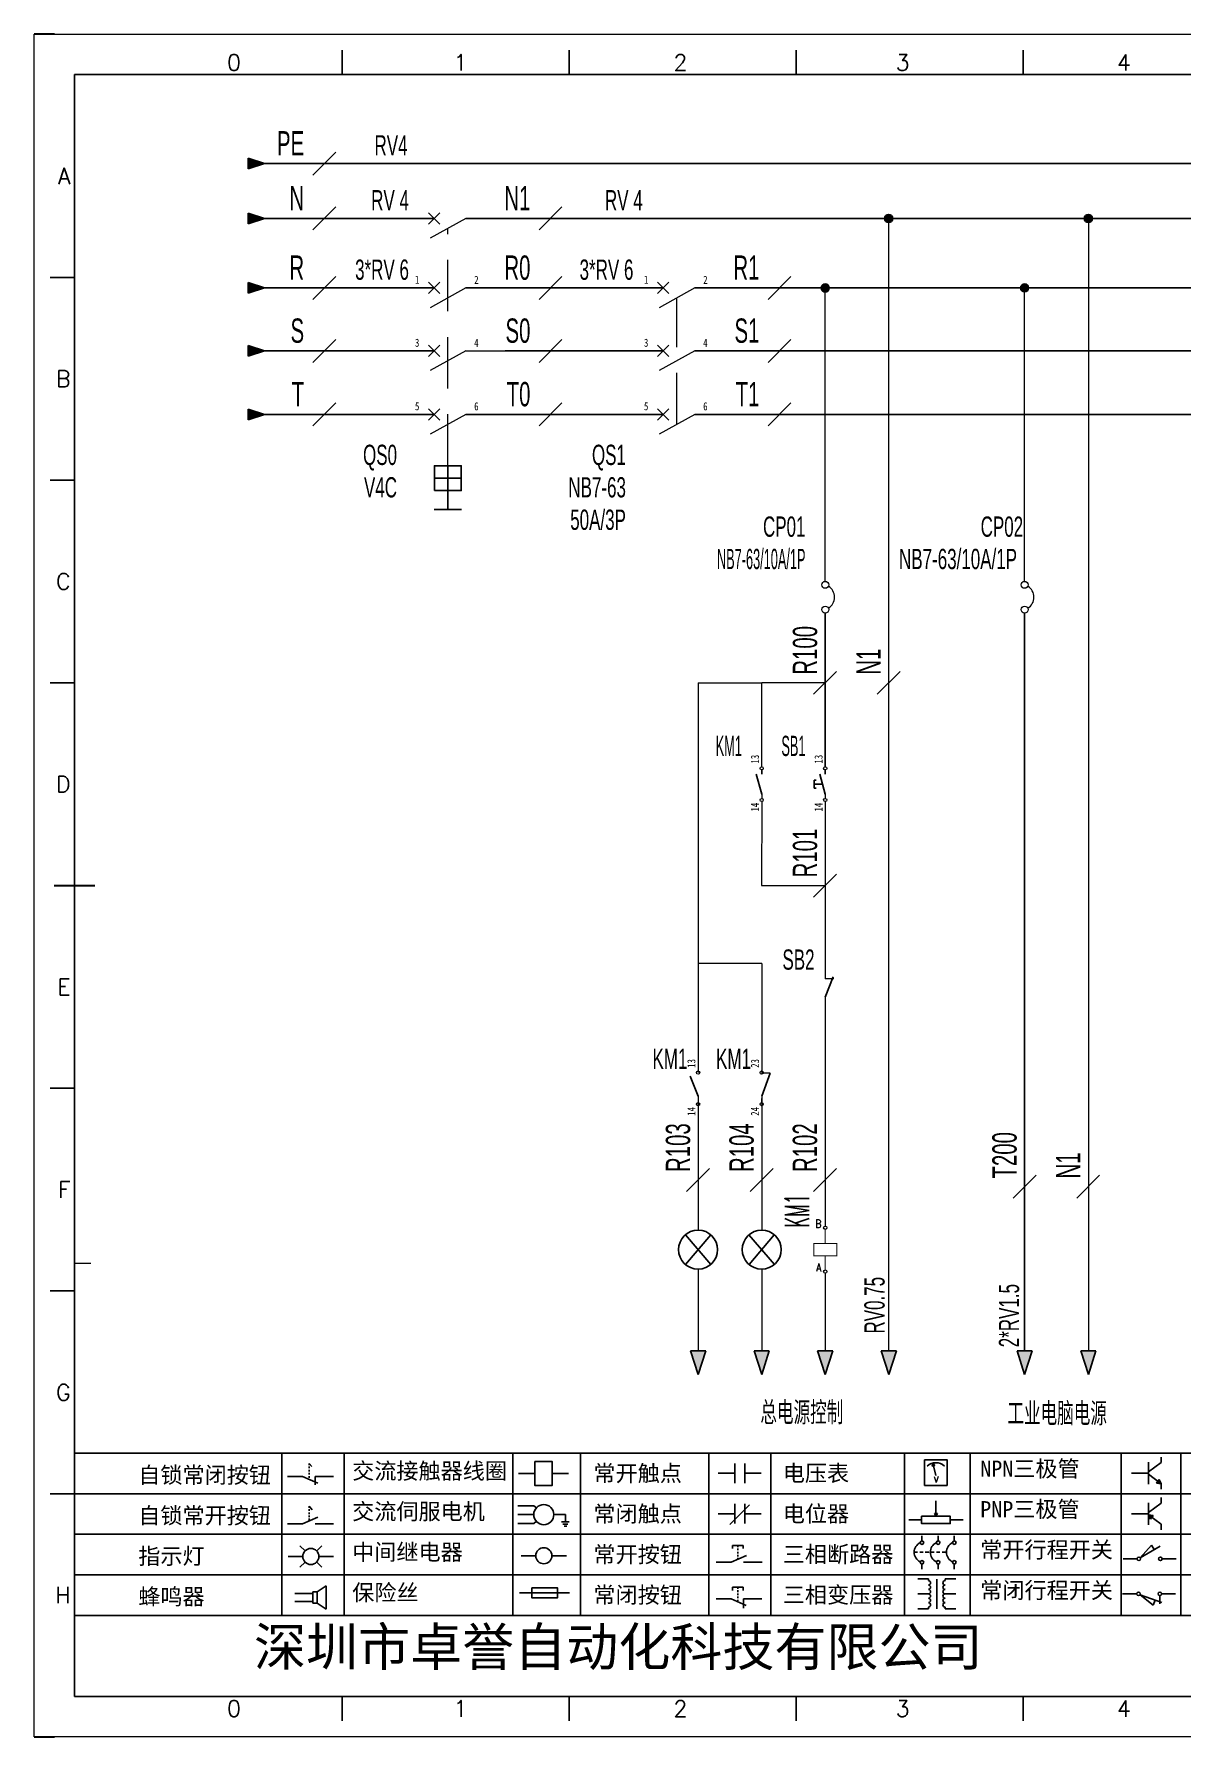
# Model space of a CAD drawing. Extents: x 49673 to 52330, y -5620 to -4375.
# Drawn here: x 49673.1 to 49814.7, y -4860.2 to -4650.2 of the extents above; entities that cross this region are included whole.
import ezdxf
from ezdxf.enums import TextEntityAlignment as Align

# ---------------------------------------------------------------- set-up
doc = ezdxf.new("R2010")
doc.units = 0
doc.header["$MEASUREMENT"] = 0
doc.linetypes.add('DASHED2', pattern=[9.525, 6.35, -3.175])
for name, color, linetype in [('AE_BOR', 1, 'Continuous'), ('ELEMENT', 3, 'Continuous'), ('MISC', 2, 'Continuous'), ('细实线层', 7, 'Continuous')]:
    doc.layers.add(name, color=color, linetype=linetype)
doc.layers.add('Dimension', color=3, linetype='Continuous', lineweight=13)
doc.styles.get("Standard").update_dxf_attribs({"font": 'txt.shx'})
doc.styles.add('Standard_0.8', font='', dxfattribs={"width": 0.8})
doc.styles.add('WD', font='simplex.shx', dxfattribs={"bigfont": 'gbcbig.shx'})
doc.styles.add('样式 8', font='arial.ttf')
doc.styles.add('汉字', font='')
doc.styles.get('Standard_0.8').set_extended_font_data('SimSun')
doc.styles.get('汉字').set_extended_font_data('新宋体')

# ---------------------------------------------------------------- blocks, each defined once
blk = doc.blocks.new('$element$00000335')
at = {"const_width": 0.0233}
for points in [[(0, 0), (0, -0.35)], [(-0.283, -0.35), (0.283, -0.35), (0.283, -0.65), (-0.283, -0.65), (-0.283, -0.35)], [(0, -1), (0, -0.65)]]:
    blk.add_lwpolyline(points, dxfattribs=at)
at = {"flags": 9}
blk.add_attdef('S', (0, 0), '', height=0.00000667, dxfattribs=at)
blk = doc.blocks.new('H_KA_M')
at = {"lineweight": 0}
for centre in [(0.2, 0), (5.6, 0)]:
    blk.add_circle(centre, 0.2, dxfattribs=at)
at = {"layer": 'ELEMENT', "color": 0, "xscale": 5, "yscale": 5, "zscale": 5, "rotation": 270}
blk.add_blockref('$element$00000335', (5.4, 0), dxfattribs=at)
at = {"lineweight": 0, "style": 'WD', "width": 0.8}
for tag, p, height in [('编号', (5.6, 2), 2), ('端子号', (5.6, 0.5), 1)]:
    blk.add_attdef(tag, p, '', height=height, dxfattribs=at)
blk.add_attdef('端子号', text='', height=1, dxfattribs=at).set_placement((0.2, 0.5), align=Align.RIGHT)
blk = doc.blocks.new('*U28')
at = {"linetype": 'ByBlock'}
for p, q in [((-1909.23, -780.45), (-1909.23, -780.67)), ((-1909.23, -780.45), (-1908.92, -780.84)), ((-1909.23, -780.84), (-1909.23, -781.05)), ((-1911.92, -782.07), (-1910.06, -782.07)), ((-1910.06, -782.07), (-1908.18, -782.88)), ((-1909.23, -781.23), (-1909.23, -781.44)), ((-1909.23, -781.61), (-1909.23, -781.83)), ((-1909.23, -782), (-1909.23, -782.21)), ((-1909.23, -782.38), (-1909.23, -782.43)), ((-1908.52, -783.07), (-1908.52, -782.07)), ((-1906.25, -782.07), (-1908.52, -782.07))]:
    blk.add_line(p, q, dxfattribs=at)
blk = doc.blocks.new('*U30')
at = {"linetype": 'ByBlock'}
for p, q in [((-1908.88, -791.17), (-1909.23, -790.71)), ((-1909.23, -790.71), (-1909.23, -790.92)), ((-1909.23, -791.09), (-1909.23, -791.31)), ((-1909.23, -791.48), (-1909.23, -791.69)), ((-1911.92, -792.89), (-1910.06, -792.89)), ((-1910.06, -792.89), (-1908.18, -792.08)), ((-1909.23, -791.86), (-1909.23, -792.08)), ((-1909.23, -792.25), (-1909.23, -792.47)), ((-1906.25, -792.89), (-1908.52, -792.89))]:
    blk.add_line(p, q, dxfattribs=at)
blk = doc.blocks.new('蜂鸣器')
at = {"linetype": 'ByBlock'}
for p, q in [((-1907.17, -795.53), (-1908.25, -796.26)), ((-1907.17, -795.53), (-1907.17, -798.41)), ((-1908.8, -796.48), (-1911.01, -796.48)), ((-1908.8, -797.46), (-1911.01, -797.46)), ((-1908.25, -796.26), (-1908.8, -796.26)), ((-1908.8, -797.68), (-1908.8, -796.26)), ((-1908.25, -797.68), (-1908.8, -797.68)), ((-1908.25, -797.68), (-1908.25, -796.26)), ((-1907.17, -798.41), (-1908.25, -797.68))]:
    blk.add_line(p, q, dxfattribs=at)
blk = doc.blocks.new('指示灯')
at = {"linetype": 'ByBlock'}
for p, q in [((-1854.25, -776.92), (-1856.06, -776.92)), ((-1854.62, -775.59), (-1853.97, -776.23)), ((-1851.9, -775.59), (-1852.54, -776.23)), ((-1852.26, -776.92), (-1850.45, -776.92)), ((-1854.62, -778.25), (-1853.97, -777.61)), ((-1851.9, -778.25), (-1852.54, -777.61))]:
    blk.add_line(p, q, dxfattribs=at)
blk.add_circle((-1853.26, -776.92), 0.992, dxfattribs=at)
blk = doc.blocks.new('交流接触器线圈')
at = {"linetype": 'ByBlock'}
for p, q in [((-1880.82, -781.77), (-1882.87, -781.77)), ((-1878.72, -781.77), (-1876.67, -781.77))]:
    blk.add_line(p, q, dxfattribs=at)
blk.add_lwpolyline([(-1880.82, -780.28), (-1878.72, -780.28), (-1878.72, -783.26), (-1880.82, -783.26)], close=True, dxfattribs=at)
blk = doc.blocks.new('交流伺服电机')
at = {"linetype": 'ByBlock'}
for p, q in [((-1880.97, -785.75), (-1882.94, -785.75)), ((-1880.97, -786.85), (-1882.94, -786.85)), ((-1880.97, -785.75), (-1880.65, -786.03)), ((-1878.49, -786.85), (-1877.07, -786.85)), ((-1877.07, -786.85), (-1877.07, -787.72)), ((-1880.97, -787.94), (-1882.94, -787.94)), ((-1880.97, -787.94), (-1880.65, -787.67)), ((-1877.54, -787.72), (-1876.59, -787.72)), ((-1877.38, -788.01), (-1876.75, -788.01)), ((-1877.23, -788.29), (-1876.9, -788.29))]:
    blk.add_line(p, q, dxfattribs=at)
blk.add_circle((-1879.73, -786.85), 1.24, dxfattribs=at)
blk = doc.blocks.new('中间继电器')
at = {"linetype": 'ByBlock'}
for p, q in [((-1880.72, -791.92), (-1882.54, -791.92)), ((-1878.74, -791.92), (-1876.92, -791.92))]:
    blk.add_line(p, q, dxfattribs=at)
blk.add_circle((-1879.73, -791.92), 0.992, dxfattribs=at)
blk = doc.blocks.new('保险丝')
at = {"linetype": 'ByBlock'}
blk.add_line((-1882.72, -796.49), (-1876.55, -796.49), dxfattribs=at)
blk.add_lwpolyline([(-1881.2, -795.86), (-1878.06, -795.86), (-1878.06, -797.12), (-1881.2, -797.12)], close=True, dxfattribs=at)
blk = doc.blocks.new('常开按钮')
at = {"linetype": 'ByBlock'}
for p, q in [((-1910.06, -787.73), (-1908.18, -786.93)), ((-1909.9, -785.68), (-1908.56, -785.68)), ((-1909.9, -785.68), (-1909.9, -786.07)), ((-1909.23, -785.68), (-1909.23, -785.89)), ((-1909.23, -786.06), (-1909.23, -786.28)), ((-1909.23, -786.45), (-1909.23, -786.67)), ((-1909.23, -786.84), (-1909.23, -787.05)), ((-1909.23, -787.22), (-1909.23, -787.38)), ((-1908.56, -785.68), (-1908.56, -786.07)), ((-1911.92, -787.73), (-1910.06, -787.73)), ((-1906.25, -787.73), (-1908.52, -787.73))]:
    blk.add_line(p, q, dxfattribs=at)
blk = doc.blocks.new('常开触点')
at = {"linetype": 'ByBlock'}
for p, q in [((-1853.82, -782.99), (-1853.82, -780.56)), ((-1852.6, -782.99), (-1852.6, -780.56)), ((-1853.82, -781.77), (-1855.88, -781.77)), ((-1852.6, -781.77), (-1850.55, -781.77))]:
    blk.add_line(p, q, dxfattribs=at)
blk = doc.blocks.new('常闭触点')
at = {"linetype": 'ByBlock'}
for p, q in [((-1853.82, -786.77), (-1855.88, -786.77)), ((-1852.01, -785.66), (-1854.43, -788.1)), ((-1853.82, -787.99), (-1853.82, -785.56)), ((-1852.6, -787.99), (-1852.6, -785.56)), ((-1852.6, -786.77), (-1850.55, -786.77))]:
    blk.add_line(p, q, dxfattribs=at)
blk = doc.blocks.new('常闭按钮')
at = {"linetype": 'ByBlock'}
for p, q in [((-1854.11, -790.83), (-1852.77, -790.83)), ((-1854.11, -790.83), (-1854.11, -791.22)), ((-1853.44, -790.83), (-1853.44, -791.04)), ((-1853.44, -791.21), (-1853.44, -791.43)), ((-1853.44, -791.6), (-1853.44, -791.82)), ((-1852.77, -790.83), (-1852.77, -791.22)), ((-1856.13, -792.28), (-1854.28, -792.28)), ((-1854.28, -792.28), (-1852.4, -793.09)), ((-1853.44, -791.99), (-1853.44, -792.2)), ((-1853.44, -792.37), (-1853.44, -792.53)), ((-1850.47, -792.28), (-1852.73, -792.28)), ((-1852.73, -792.28), (-1852.73, -793.43))]:
    blk.add_line(p, q, dxfattribs=at)
blk = doc.blocks.new('电压表')
at = {"linetype": 'ByBlock'}
for p, q in [((-1814.84, -780.75), (-1814.91, -781.13)), ((-1814.6, -781.05), (-1814.91, -781.13)), ((-1814.84, -780.75), (-1814.46, -782.26)), ((-1814.84, -780.75), (-1814.6, -781.05))]:
    blk.add_line(p, q, dxfattribs=at)
blk.add_lwpolyline([(-1815.84, -780.34), (-1813.07, -780.34), (-1813.07, -783.49), (-1815.84, -783.49)], close=True, dxfattribs=at)
blk.add_arc((-1814.46, -782.26), 1.56, 46.8313, 133.1687, dxfattribs=at)
at = {"linetype": 'ByBlock', "insert": (-1814.7, -782.39), "char_height": 0.75, "width": 0.6768, "attachment_point": 1}
blk.add_mtext('V', dxfattribs=at)
blk = doc.blocks.new('电位器')
at = {"linetype": 'ByBlock'}
for p, q in [((-1814.45, -787.3), (-1814.45, -785.39)), ((-1814.45, -787.3), (-1814.62, -786.96)), ((-1814.62, -786.96), (-1814.27, -786.96)), ((-1814.45, -787.3), (-1814.27, -786.96)), ((-1816.21, -787.75), (-1817.79, -787.75)), ((-1812.68, -787.75), (-1811.1, -787.75))]:
    blk.add_line(p, q, dxfattribs=at)
blk.add_lwpolyline([(-1816.21, -787.3), (-1812.68, -787.3), (-1812.68, -788.2), (-1816.21, -788.2)], close=True, dxfattribs=at)
blk = doc.blocks.new('三相断路器')
at = {"linetype": 'ByBlock'}
for p, q in [((-1816.17, -790.33), (-1816.17, -789.7)), ((-1814.17, -790.33), (-1814.17, -789.7)), ((-1812.18, -790.33), (-1812.18, -789.7)), ((-1817.14, -791.74), (-1816.72, -791.74)), ((-1816.45, -791.74), (-1816.03, -791.74)), ((-1816.17, -793.19), (-1816.17, -793.83)), ((-1815.76, -791.74), (-1815.34, -791.74)), ((-1815.07, -791.74), (-1814.65, -791.74)), ((-1814.38, -791.74), (-1813.96, -791.74)), ((-1814.17, -793.19), (-1814.17, -793.83)), ((-1813.69, -791.74), (-1813.27, -791.74)), ((-1812.18, -793.19), (-1812.18, -793.83))]:
    blk.add_line(p, q, dxfattribs=at)
for centre in [(-1816.17, -790.55), (-1814.17, -790.55), (-1812.18, -790.55), (-1816.17, -792.98), (-1814.17, -792.98), (-1812.18, -792.98)]:
    blk.add_circle(centre, 0.219, dxfattribs=at)
for centre in [(-1815.81, -791.74), (-1813.82, -791.74), (-1811.83, -791.74)]:
    blk.add_arc(centre, 1.32, 115.5791, 244.4209, dxfattribs=at)
blk = doc.blocks.new('三相变压器')
at = {"linetype": 'ByBlock'}
for p, q in [((-1816.69, -795.03), (-1815.37, -795.03)), ((-1815.37, -795.03), (-1815.37, -795.24)), ((-1814.34, -798.7), (-1814.34, -795.04)), ((-1812, -795.03), (-1813.32, -795.03)), ((-1813.32, -795.03), (-1813.32, -795.24)), ((-1816.69, -796.87), (-1815.37, -796.87)), ((-1812, -796.87), (-1813.32, -796.87)), ((-1816.69, -798.71), (-1815.37, -798.71)), ((-1815.37, -798.71), (-1815.37, -798.5)), ((-1813.32, -798.71), (-1813.32, -798.5)), ((-1812, -798.71), (-1813.32, -798.71))]:
    blk.add_line(p, q, dxfattribs=at)
for centre, start, end in [((-1815.37, -795.51), 270, 90), ((-1815.37, -796.06), 270, 90), ((-1813.32, -795.51), 90, 270), ((-1813.32, -796.06), 90, 270), ((-1815.37, -796.6), 270, 90), ((-1815.37, -797.14), 270, 90), ((-1815.37, -797.68), 270, 90), ((-1815.37, -798.23), 270, 90), ((-1813.32, -796.6), 90, 270), ((-1813.32, -797.14), 90, 270), ((-1813.32, -797.68), 90, 270), ((-1813.32, -798.23), 90, 270)]:
    blk.add_arc(centre, 0.271, start, end, dxfattribs=at)
blk = doc.blocks.new('NPN三极管')
at = {"linetype": 'ByBlock'}
for p, q in [((-1785.73, -780.61), (-1785.73, -783.32)), ((-1785.73, -781.82), (-1784.15, -780.66)), ((-1784.15, -780.66), (-1784.15, -779.98)), ((-1785.73, -781.97), (-1787.81, -781.97)), ((-1785.73, -782.11), (-1784.15, -783.27)), ((-1784.41, -782.73), (-1784.74, -783.18)), ((-1784.15, -783.27), (-1784.74, -783.18)), ((-1784.15, -783.27), (-1784.41, -782.73)), ((-1784.15, -783.27), (-1784.15, -783.96))]:
    blk.add_line(p, q, dxfattribs=at)
blk = doc.blocks.new('PNP三极管')
at = {"linetype": 'ByBlock'}
for p, q in [((-1784.9, -785.38), (-1784.9, -788.09)), ((-1783.32, -785.43), (-1783.32, -784.75)), ((-1784.9, -786.74), (-1786.98, -786.74)), ((-1784.9, -786.59), (-1783.32, -785.43)), ((-1784.9, -786.88), (-1783.32, -788.04)), ((-1784.9, -786.88), (-1784.31, -786.97)), ((-1784.9, -786.88), (-1784.64, -787.42)), ((-1784.31, -786.97), (-1784.64, -787.42)), ((-1783.32, -788.04), (-1783.32, -788.73))]:
    blk.add_line(p, q, dxfattribs=at)
blk = doc.blocks.new('常开行程开关')
at = {"linetype": 'ByBlock'}
for p, q in [((-1785.89, -792.17), (-1784.52, -790.62)), ((-1785.89, -792.17), (-1783.43, -790.72)), ((-1784.52, -790.62), (-1784.19, -791.17)), ((-1786.29, -792.3), (-1788.01, -792.3)), ((-1781.48, -792.3), (-1783.21, -792.3))]:
    blk.add_line(p, q, dxfattribs=at)
for centre in [(-1786.07, -792.3), (-1783.42, -792.3)]:
    blk.add_circle(centre, 0.219, dxfattribs=at)
blk = doc.blocks.new('常闭行程开关')
at = {"linetype": 'ByBlock'}
for p, q in [((-1786.34, -796.62), (-1788.07, -796.62)), ((-1785.93, -796.72), (-1783.25, -797.7)), ((-1785.93, -796.72), (-1784.3, -798)), ((-1784.3, -798), (-1784.08, -797.4)), ((-1783.48, -796.84), (-1783.48, -797.85)), ((-1781.54, -796.62), (-1783.26, -796.62))]:
    blk.add_line(p, q, dxfattribs=at)
for centre in [(-1786.12, -796.62), (-1783.48, -796.62)]:
    blk.add_circle(centre, 0.219, dxfattribs=at)
blk = doc.blocks.new('电控横A4')
for p, q in [((292, -5), (5, -5)), ((5, -5), (5, -205)), ((10.03, -205), (289.53, -205)), ((130.8, -205), (190.75, -205))]:
    blk.add_line(p, q)
at = {"lineweight": 9, "ltscale": 0.1}
for p, q in [((5, -151.57), (7, -151.57)), ((101.34, -205), (130.8, -205)), ((129.44, -205), (129.44, -205)), ((129.44, -205), (129.44, -205)), ((129.44, -205), (129.44, -205)), ((129.44, -205), (129.44, -205))]:
    blk.add_line(p, q, dxfattribs=at)
at = {"linetype": 'ByBlock'}
for p, q in [((292, -175), (5, -175)), ((292, -180), (5, -180)), ((292, -185), (5, -185)), ((292, -190), (5, -190)), ((292, -195), (5, -195))]:
    blk.add_line(p, q, dxfattribs=at)
at = {"color": 0, "lineweight": -2}
for p, q in [((30.58, -175), (30.58, -195)), ((38.26, -175), (38.26, -195)), ((59.05, -175), (59.05, -195)), ((67.4, -175), (67.4, -195)), ((83.26, -175), (83.26, -195)), ((90.91, -175), (90.91, -195)), ((107.4, -175), (107.4, -195)), ((115.5, -175), (115.5, -195)), ((134.12, -175), (134.12, -195)), ((141.48, -175), (141.48, -195))]:
    blk.add_line(p, q, dxfattribs=at)
at = {"color": 0, "ltscale": 2}
blk.add_line((101.34, -205), (5, -205), dxfattribs=at)
at = {"layer": 'AE_BOR', "lineweight": 30}
for p, q in [((2.53, 0), (0, 0)), ((0, -210), (2.53, -210))]:
    blk.add_line(p, q, dxfattribs=at)
at = {"layer": 'AE_BOR', "color": 1, "lineweight": 15}
for p, q in [((0, 0), (297, 0)), ((0, -210), (0, 0)), ((297, -210), (0, -210))]:
    blk.add_line(p, q, dxfattribs=at)
at = {"layer": 'AE_BOR'}
for p, q in [((38.03, -5), (38.03, -2)), ((66.03, -5), (66.03, -2)), ((94.03, -5), (94.03, -2)), ((122.03, -5), (122.03, -2)), ((5, -30), (2, -30)), ((5, -55), (2, -55)), ((5, -80), (2, -80)), ((5, -130), (2, -130)), ((5, -155), (2, -155)), ((5, -180), (2, -180)), ((38.03, -205), (38.03, -208)), ((66.03, -205), (66.03, -208)), ((94.03, -205), (94.03, -208)), ((122.03, -205), (122.03, -208))]:
    blk.add_line(p, q, dxfattribs=at)
at = {"layer": 'AE_BOR', "color": 2, "lineweight": 30}
blk.add_line((2.5, -105), (7.5, -105), dxfattribs=at)
at = {"linetype": 'ByBlock'}
for name, p in [('*U28', (1943.19, 604.18)), ('交流接触器线圈', (1942.62, 604.27)), ('常开触点', (1940.27, 604.3)), ('电压表', (1925.71, 604.52)), ('NPN三极管', (1923.2, 604.5)), ('PNP三极管', (1922.37, 604.27)), ('*U30', (1943.19, 609.18)), ('交流伺服电机', (1942.62, 604.27)), ('常闭触点', (1940.27, 604.3)), ('电位器', (1925.71, 604.52)), ('指示灯', (1887.41, 589.18)), ('中间继电器', (1942.62, 604.27)), ('常开按钮', (1996.06, 599.3)), ('三相断路器', (1925.71, 604.52)), ('常开行程开关', (1922.37, 604.27)), ('三相变压器', (1925.71, 604.52)), ('蜂鸣器', (1943.19, 604.18)), ('保险丝', (1942.62, 604.27)), ('常闭按钮', (1940.27, 599.3)), ('常闭行程开关', (1922.37, 604.27))]:
    blk.add_blockref(name, p, dxfattribs=at)
at = {"char_height": 2, "attachment_point": 1, "style": '汉字'}
for s, insert in [('{\\fKaiTi_GB2312|b0|i0|c134|p49;自锁常闭按钮}', (12.86, -176.69)), ('{\\fKaiTi_GB2312|b0|i0|c134|p49;交流接触器线圈}', (39.25, -176.19)), ('{\\fKaiTi_GB2312|b0|i0|c134|p49;常开触点}', (69.01, -176.48)), ('{\\fKaiTi_GB2312|b0|i0|c134|p49;电压表}', (92.37, -176.47)), ('{\\fKaiTi_GB2312|b0|i0|c134|p49;NPN三极管}', (116.73, -175.91)), ('{\\fKaiTi_GB2312|b0|i0|c134|p49;自锁常开按钮}', (12.86, -181.69)), ('{\\fKaiTi_GB2312|b0|i0|c134|p49;交流伺服电机}', (39.25, -181.19)), ('{\\fKaiTi_GB2312|b0|i0|c134|p49;常闭触点}', (69.01, -181.48)), ('{\\fKaiTi_GB2312|b0|i0|c134|p49;电位器}', (92.37, -181.47)), ('{\\fKaiTi_GB2312|b0|i0|c134|p49;PNP三极管}', (116.73, -180.91)), ('{\\fKaiTi_GB2312|b0|i0|c134|p49;指示灯}', (12.86, -186.69)), ('{\\fKaiTi_GB2312|b0|i0|c134|p49;中间继电器}', (39.25, -186.19)), ('{\\fKaiTi_GB2312|b0|i0|c134|p49;常开按钮}', (69.01, -186.48)), ('{\\fKaiTi_GB2312|b0|i0|c134|p49;三相断路器}', (92.37, -186.47)), ('{\\fKaiTi_GB2312|b0|i0|c134|p49;常开行程开关}', (116.73, -185.91)), ('{\\fKaiTi_GB2312|b0|i0|c134|p49;保险丝}', (39.25, -191.19)), ('{\\fKaiTi_GB2312|b0|i0|c134|p49;常闭行程开关}', (116.73, -190.91)), ('{\\fKaiTi_GB2312|b0|i0|c134|p49;蜂鸣器}', (12.86, -191.69)), ('{\\fKaiTi_GB2312|b0|i0|c134|p49;常闭按钮}', (69.01, -191.48)), ('{\\fKaiTi_GB2312|b0|i0|c134|p49;三相变压器}', (92.37, -191.47))]:
    blk.add_mtext(s, dxfattribs=dict(at, insert=insert))
at = {"color": 0, "lineweight": -2, "insert": (27.14, -196.53), "char_height": 4.7064, "width": 96.1138, "attachment_point": 1}
blk.add_mtext('深圳市卓誉自动化科技有限公司', dxfattribs=at)
at = {"layer": 'AE_BOR', "style": 'WD'}
for s, p in [('0', (24.67, -4.5)), ('1', (52.6, -4.5)), ('2', (79.75, -4.5)), ('3', (107.15, -4.5)), ('4', (134.45, -4.5)), ('0', (24.67, -207.5)), ('1', (52.6, -207.5)), ('2', (79.75, -207.5)), ('3', (107.15, -207.5)), ('4', (134.45, -207.5))]:
    blk.add_text(s, height=2, dxfattribs=at).set_placement(p, align=Align.CENTER)
for s, p in [('A', (4.5, -17.5)), ('B', (4.5, -42.5)), ('C', (4.5, -67.5)), ('D', (4.5, -92.5)), ('E', (4.5, -117.5)), ('F', (4.5, -142.5)), ('G', (4.5, -167.5)), ('H', (4.5, -192.5))]:
    blk.add_text(s, height=2, dxfattribs=at).set_placement(p, align=Align.MIDDLE_RIGHT)

msp = doc.modelspace()

# ---------------------------------------------------------------- hatches: boundary and pattern name
for points in [[(49701.54, -4672.95), (49699.49, -4672.29), (49699.49, -4673.6)], [(49701.54, -4681.51), (49699.49, -4680.86), (49699.49, -4682.17)], [(49701.54, -4689.28), (49699.49, -4688.62), (49699.49, -4689.93)], [(49701.54, -4697.11), (49699.49, -4696.46), (49699.49, -4697.77)], [(49754.08, -4812.6), (49755.01, -4815.52), (49755.95, -4812.6)], [(49761.92, -4812.6), (49762.86, -4815.52), (49763.79, -4812.6)], [(49769.76, -4812.6), (49770.69, -4815.52), (49771.63, -4812.6)], [(49777.6, -4812.6), (49778.54, -4815.52), (49779.47, -4812.6)], [(49794.37, -4812.6), (49795.3, -4815.52), (49796.24, -4812.6)], [(49802.22, -4812.6), (49803.16, -4815.52), (49804.09, -4812.6)]]:
    msp.add_hatch(color=256).paths.add_polyline_path(points)
at = {"lineweight": -2}
h = msp.add_hatch(color=0, dxfattribs=at)
edge = h.paths.add_edge_path()
edge.add_arc((49778.53, -4672.95), 0.5, 0, 360)
h = msp.add_hatch(color=0, dxfattribs=at)
edge = h.paths.add_edge_path()
edge.add_arc((49803.16, -4672.95), 0.5, 0, 360)
h = msp.add_hatch(color=0, dxfattribs=at)
edge = h.paths.add_edge_path()
edge.add_arc((49770.7, -4681.52), 0.5, 0, 360)
h = msp.add_hatch(color=0, dxfattribs=at)
edge = h.paths.add_edge_path()
edge.add_arc((49795.29, -4681.51), 0.5, 0, 360)
at = {"layer": 'MISC'}
msp.add_hatch(color=256, dxfattribs=at).paths.add_polyline_path([(49701.54, -4666.18), (49699.49, -4665.53), (49699.49, -4666.84)])

# ---------------------------------------------------------------- linework, layer by layer
for p, q in [((49701.54, -4672.95), (49699.49, -4672.29)), ((49699.49, -4672.29), (49699.49, -4673.6)), ((49701.54, -4672.95), (49699.49, -4673.6)), ((49726.35, -4672.95), (49942.77, -4672.95)), ((49701.54, -4681.51), (49699.49, -4680.86)), ((49699.49, -4680.86), (49699.49, -4682.17)), ((49701.54, -4681.51), (49699.49, -4682.17)), ((49701.54, -4681.51), (49722.45, -4681.51)), ((49726.35, -4681.51), (49750.7, -4681.51)), ((49754.6, -4681.51), (49862.45, -4681.51)), ((49701.54, -4689.28), (49699.49, -4688.62)), ((49699.49, -4688.62), (49699.49, -4689.93)), ((49701.54, -4689.28), (49699.49, -4689.93)), ((49701.54, -4689.28), (49722.45, -4689.28)), ((49731.22, -4689.28), (49750.7, -4689.28)), ((49754.6, -4689.28), (49862.45, -4689.28)), ((49701.54, -4697.11), (49699.49, -4696.46)), ((49699.49, -4696.46), (49699.49, -4697.77)), ((49701.54, -4697.11), (49699.49, -4697.77)), ((49701.54, -4697.11), (49722.45, -4697.11)), ((49726.34, -4697.11), (49750.7, -4697.11)), ((49754.59, -4697.11), (49862.45, -4697.11)), ((49724.14, -4703.44), (49724.14, -4708.84)), ((49722.48, -4704.97), (49725.8, -4704.97)), ((49722.46, -4708.84), (49725.82, -4708.84)), ((49770.7, -4740.56), (49770.7, -4721.6)), ((49762.86, -4743.96), (49762.19, -4741.46)), ((49762.86, -4741.46), (49762.86, -4740.96)), ((49770.7, -4743.96), (49770.03, -4741.46)), ((49770.7, -4741.46), (49770.7, -4740.96)), ((49769.32, -4742.21), (49769.32, -4743.21)), ((49769.32, -4742.21), (49769.57, -4742.21)), ((49769.32, -4742.71), (49770.36, -4742.71)), ((49769.32, -4743.21), (49769.57, -4743.21)), ((49770.7, -4768.96), (49771.66, -4766.46)), ((49755.01, -4781.2), (49754.03, -4778.71)), ((49762.86, -4781.2), (49763.92, -4778.33)), ((49753.44, -4798.28), (49756.58, -4801.95)), ((49756.57, -4798.27), (49753.46, -4801.96)), ((49761.29, -4798.28), (49764.43, -4801.95)), ((49764.41, -4798.27), (49761.3, -4801.96)), ((49755.01, -4815.52), (49754.08, -4812.6)), ((49755.95, -4812.6), (49754.08, -4812.6)), ((49755.01, -4815.52), (49755.95, -4812.6)), ((49762.86, -4815.52), (49761.92, -4812.6)), ((49763.79, -4812.6), (49761.92, -4812.6)), ((49762.86, -4815.52), (49763.79, -4812.6)), ((49770.69, -4815.52), (49769.76, -4812.6)), ((49771.63, -4812.6), (49769.76, -4812.6)), ((49770.69, -4815.52), (49771.63, -4812.6)), ((49778.54, -4815.52), (49777.6, -4812.6)), ((49779.47, -4812.6), (49777.6, -4812.6)), ((49778.54, -4815.52), (49779.47, -4812.6)), ((49795.3, -4815.52), (49794.37, -4812.6)), ((49796.24, -4812.6), (49794.37, -4812.6)), ((49795.3, -4815.52), (49796.24, -4812.6)), ((49803.16, -4815.52), (49802.22, -4812.6)), ((49804.09, -4812.6), (49802.22, -4812.6)), ((49803.16, -4815.52), (49804.09, -4812.6))]:
    msp.add_line(p, q)
at = {"lineweight": 0}
for p, q in [((49723.14, -4672.26), (49721.76, -4673.64)), ((49721.76, -4672.26), (49723.14, -4673.64)), ((49726.35, -4672.95), (49721.96, -4675.38)), ((49778.54, -4812.6), (49778.53, -4672.94)), ((49803.16, -4672.95), (49803.16, -4812.6)), ((49723.14, -4680.82), (49721.76, -4682.2)), ((49721.76, -4680.82), (49723.14, -4682.2)), ((49751.39, -4680.82), (49750.01, -4682.2)), ((49750.01, -4680.82), (49751.39, -4682.2)), ((49726.35, -4681.51), (49721.96, -4683.95)), ((49754.6, -4681.51), (49750.21, -4683.95)), ((49770.7, -4717.71), (49770.7, -4681.51)), ((49723.14, -4688.59), (49721.76, -4689.97)), ((49721.76, -4688.59), (49723.14, -4689.97)), ((49726.35, -4689.28), (49721.96, -4691.71)), ((49726.35, -4689.28), (49731.22, -4689.28)), ((49751.39, -4688.59), (49750.01, -4689.97)), ((49750.01, -4688.59), (49751.39, -4689.97)), ((49754.6, -4689.28), (49750.21, -4691.71)), ((49754.6, -4689.28), (49759.47, -4689.28)), ((49723.14, -4696.42), (49721.76, -4697.8)), ((49721.76, -4696.42), (49723.14, -4697.8)), ((49726.35, -4697.11), (49721.96, -4699.55)), ((49726.35, -4697.11), (49731.22, -4697.11)), ((49751.39, -4696.42), (49750.01, -4697.8)), ((49750.01, -4696.42), (49751.39, -4697.8)), ((49754.6, -4697.11), (49750.21, -4699.55)), ((49754.6, -4697.11), (49759.47, -4697.11)), ((49762.86, -4743.96), (49762.86, -4744.46)), ((49770.7, -4744.86), (49770.69, -4766.72)), ((49770.7, -4743.96), (49770.7, -4744.46)), ((49755.01, -4781.47), (49755.01, -4781.97)), ((49762.85, -4781.47), (49762.85, -4781.97))]:
    msp.add_line(p, q, dxfattribs=at)
at = {"color": 0}
msp.add_line((49722.45, -4672.95), (49701.54, -4672.95), dxfattribs=at)
at = {"color": 6, "linetype": 'DASHED2', "lineweight": 0}
for p, q in [((49724.14, -4703.44), (49724.15, -4674.17)), ((49752.39, -4698.33), (49752.4, -4682.73))]:
    msp.add_line(p, q, dxfattribs=at)
at = {"color": 0, "ltscale": 2}
msp.add_line((49795.3, -4812.6), (49795.29, -4721.6), dxfattribs=at)
msp.add_lwpolyline([(49722.48, -4706.51), (49722.48, -4703.44), (49725.8, -4703.44), (49725.8, -4706.51)], close=True)
at = {"color": 0, "lineweight": -2}
for centre in [(49778.53, -4672.95), (49803.16, -4672.95), (49770.7, -4681.52), (49795.29, -4681.51)]:
    msp.add_circle(centre, 0.5, dxfattribs=at)
at = {"lineweight": 0}
for centre in [(49770.7, -4718.13), (49795.29, -4718.13), (49770.7, -4721.18), (49795.29, -4721.18)]:
    msp.add_circle(centre, 0.428, dxfattribs=at)
for centre in [(49755.01, -4800.11), (49762.86, -4800.11)]:
    msp.add_circle(centre, 2.41)
for centre in [(49770.27, -4719.65), (49794.87, -4719.66)]:
    msp.add_arc(centre, 1.58, 301.182, 58.818, dxfattribs=at)
at = {"layer": 'Dimension', "lineweight": 0}
for p, q in [((49707.48, -4667.6), (49710.31, -4664.77)), ((49707.48, -4674.36), (49710.31, -4671.53)), ((49735.4, -4674.36), (49738.22, -4671.53)), ((49707.48, -4682.93), (49710.31, -4680.1)), ((49735.4, -4682.93), (49738.22, -4680.1)), ((49763.65, -4682.93), (49766.47, -4680.1)), ((49707.48, -4690.69), (49710.31, -4687.86)), ((49735.4, -4690.69), (49738.22, -4687.86)), ((49763.65, -4690.69), (49766.47, -4687.86)), ((49707.48, -4698.52), (49710.31, -4695.7)), ((49735.4, -4698.52), (49738.22, -4695.7)), ((49763.65, -4698.52), (49766.47, -4695.7)), ((49769.27, -4731.63), (49772.1, -4728.8)), ((49777.12, -4731.62), (49779.95, -4728.8)), ((49769.27, -4756.63), (49772.1, -4753.8)), ((49753.6, -4792.95), (49756.42, -4790.12)), ((49761.44, -4792.95), (49764.27, -4790.12)), ((49769.27, -4792.95), (49772.09, -4790.12)), ((49793.89, -4793.75), (49796.71, -4790.92)), ((49801.72, -4793.75), (49804.55, -4790.92))]:
    msp.add_line(p, q, dxfattribs=at)
at = {"layer": 'MISC'}
for p, q in [((49701.54, -4666.18), (49699.49, -4665.53)), ((49699.49, -4665.53), (49699.49, -4666.84)), ((49701.54, -4666.18), (49699.49, -4666.84)), ((49701.54, -4666.18), (49942.77, -4666.18))]:
    msp.add_line(p, q, dxfattribs=at)
at = {"layer": '细实线层', "lineweight": 0}
for p, q in [((49795.29, -4717.71), (49795.29, -4681.51)), ((49755.01, -4730.2), (49762.86, -4730.2)), ((49755.01, -4730.2), (49755.01, -4778.27)), ((49770.7, -4730.2), (49762.86, -4730.2)), ((49762.86, -4740.56), (49762.86, -4730.2)), ((49762.86, -4744.86), (49762.85, -4755.21)), ((49762.85, -4755.21), (49770.69, -4755.21)), ((49762.86, -4764.84), (49755.01, -4764.84)), ((49762.86, -4764.84), (49762.86, -4778.33)), ((49771.75, -4766.72), (49770.69, -4766.72)), ((49770.7, -4768.94), (49770.7, -4797.21)), ((49763.92, -4778.33), (49762.86, -4778.33)), ((49755.01, -4781.2), (49755.01, -4797.7)), ((49762.86, -4781.2), (49762.86, -4797.7)), ((49755.01, -4802.52), (49755.01, -4812.6)), ((49762.86, -4802.52), (49762.86, -4812.6)), ((49770.7, -4803.01), (49770.69, -4812.6)), ((49755.01, -4830.21), (49778.54, -4830.21))]:
    msp.add_line(p, q, dxfattribs=at)
at = {"layer": '细实线层', "color": 6, "lineweight": 0}
for centre in [(49762.86, -4740.76), (49770.7, -4740.76), (49762.86, -4744.66), (49770.7, -4744.66), (49755.01, -4778.27), (49762.85, -4778.27), (49755.01, -4782.17), (49762.85, -4782.17)]:
    msp.add_circle(centre, 0.2, dxfattribs=at)

# ---------------------------------------------------------------- block references
msp.add_blockref('电控横A4', (49673.09, -4650.21))
at = {"lineweight": 0}
ref = msp.add_blockref('H_KA_M', (49770.7, -4803.01), dxfattribs=dict(at, rotation=90))
ref.add_attrib('编号', 'KM1', (49768.7, -4797.41), dxfattribs={"lineweight": 0, "height": 3, "rotation": 90, "style": 'WD', "width": 0.5})
ref.add_attrib('端子号', 'B', dxfattribs={"lineweight": 0, "height": 1, "style": 'WD', "width": 0.8}).set_placement((49770.2, -4797.41), align=Align.RIGHT)
ref.add_attrib('端子号', 'A', dxfattribs={"lineweight": 0, "height": 1, "style": 'WD', "width": 0.8}).set_placement((49770.2, -4802.81), align=Align.RIGHT)

# ---------------------------------------------------------------- texts
at = {"color": 3, "lineweight": 0, "style": '样式 8', "width": 0.6}
for s, p in [('总电源控制', (49767.81, -4820.09)), ('工业电脑电源', (49799.31, -4820.22))]:
    msp.add_text(s, height=2.5, dxfattribs=at).set_placement(p, align=Align.MIDDLE)
at = {"color": 1, "lineweight": 0, "style": '样式 8', "width": 0.6}
for tag, p in [('QS0', (49717.87, -4703.35)), ('QS1', (49746.11, -4703.35)), ('V4C', (49717.87, -4707.35)), ('NB7-63', (49746.11, -4707.35)), ('50A/3P', (49746.11, -4711.35))]:
    msp.add_attdef(tag, text='', height=2.5, dxfattribs=at).set_placement(p, align=Align.RIGHT)
at = {"color": 6, "lineweight": 0, "style": '样式 8', "width": 0.6}
for tag, p in [('CP01', (49768.26, -4712.2)), ('CP02', (49795.11, -4712.2))]:
    msp.add_attdef(tag, text='', height=2.5, dxfattribs=at).set_placement(p, align=Align.RIGHT)
at = {"lineweight": 0, "style": '样式 8'}
for tag, width, p in [('NB7-63/10A/1P', 0.45, (49768.26, -4716.19)), ('NB7-63/10A/1P', 0.6, (49794.36, -4716.19)), ('KM1', 0.45, (49760.42, -4739.24)), ('SB1', 0.45, (49768.26, -4739.24)), ('SB2', 0.6, (49769.38, -4765.59)), ('KM1', 0.6, (49753.69, -4777.83)), ('KM1', 0.6, (49761.54, -4777.83))]:
    msp.add_attdef(tag, text='', height=2.5, dxfattribs=dict(at, width=width)).set_placement(p, align=Align.RIGHT)
at = {"layer": 'Dimension', "lineweight": 0, "style": '样式 8', "width": 0.6}
for s, p in [('PE', (49706.41, -4665.18)), ('N', (49706.41, -4671.95)), ('N1', (49734.33, -4671.95)), ('R', (49706.41, -4680.51)), ('R0', (49734.33, -4680.51)), ('R1', (49762.58, -4680.51)), ('S', (49706.41, -4688.28)), ('S0', (49734.33, -4688.28)), ('S1', (49762.58, -4688.28)), ('T', (49706.41, -4696.11)), ('T0', (49734.33, -4696.11)), ('T1', (49762.58, -4696.11))]:
    msp.add_text(s, height=3, dxfattribs=at).set_placement(p, align=Align.RIGHT)
at = {"layer": 'Dimension', "color": 1, "lineweight": 0, "style": '样式 8', "width": 0.6}
for s, p in [('RV4', (49719.17, -4665.18)), ('RV 4', (49719.34, -4671.95)), ('RV 4', (49748.18, -4671.95)), ('3*RV 6', (49719.34, -4680.51)), ('3*RV 6', (49747.03, -4680.51))]:
    msp.add_text(s, height=2.5, dxfattribs=at).set_placement(p, align=Align.RIGHT)
at = {"layer": 'Dimension', "lineweight": 0, "style": '样式 8', "width": 0.6}
for s, p in [('R100', (49769.7, -4729.21)), ('N1', (49777.55, -4729.21)), ('R101', (49769.7, -4754.21)), ('R103', (49754.03, -4790.54)), ('R104', (49761.87, -4790.54)), ('R102', (49769.69, -4790.54)), ('T200', (49794.31, -4791.34)), ('N1', (49802.15, -4791.34))]:
    msp.add_text(s, height=3, rotation=90, dxfattribs=at).set_placement(p)
at = {"layer": 'Dimension', "color": 1, "lineweight": 0, "style": '样式 8', "width": 0.6}
for s, p in [('RV0.75', (49778.02, -4810.46)), ('2*RV1.5', (49794.62, -4812.15))]:
    msp.add_text(s, height=2.5, rotation=90, dxfattribs=at).set_placement(p)
at = {"layer": '细实线层', "color": 6, "lineweight": 0, "style": 'Standard_0.8', "width": 0.8}
for s, p in [('1', (49720.63, -4681)), ('1', (49748.88, -4681)), ('3', (49720.63, -4688.77)), ('3', (49748.88, -4688.77)), ('5', (49720.63, -4696.6)), ('5', (49748.88, -4696.6))]:
    msp.add_text(s, height=1, dxfattribs=at).set_placement(p, align=Align.RIGHT)
for s, p in [('2', (49727.39, -4681.01)), ('2', (49755.64, -4681.01)), ('4', (49727.39, -4688.78)), ('4', (49755.64, -4688.78)), ('6', (49727.39, -4696.61)), ('6', (49755.64, -4696.61))]:
    msp.add_text(s, height=1, dxfattribs=at).set_placement(p)
for s, p in [('13', (49762.53, -4740.17)), ('13', (49770.37, -4740.17)), ('13', (49754.68, -4777.69)), ('23', (49762.53, -4777.69))]:
    msp.add_text(s, height=1, rotation=90, dxfattribs=at).set_placement(p)
for s, p in [('14', (49762.53, -4745)), ('14', (49770.37, -4745)), ('14', (49754.68, -4782.52)), ('24', (49762.53, -4782.52))]:
    msp.add_text(s, height=1, rotation=90, dxfattribs=at).set_placement(p, align=Align.RIGHT)

doc.saveas('drawing.dxf')
